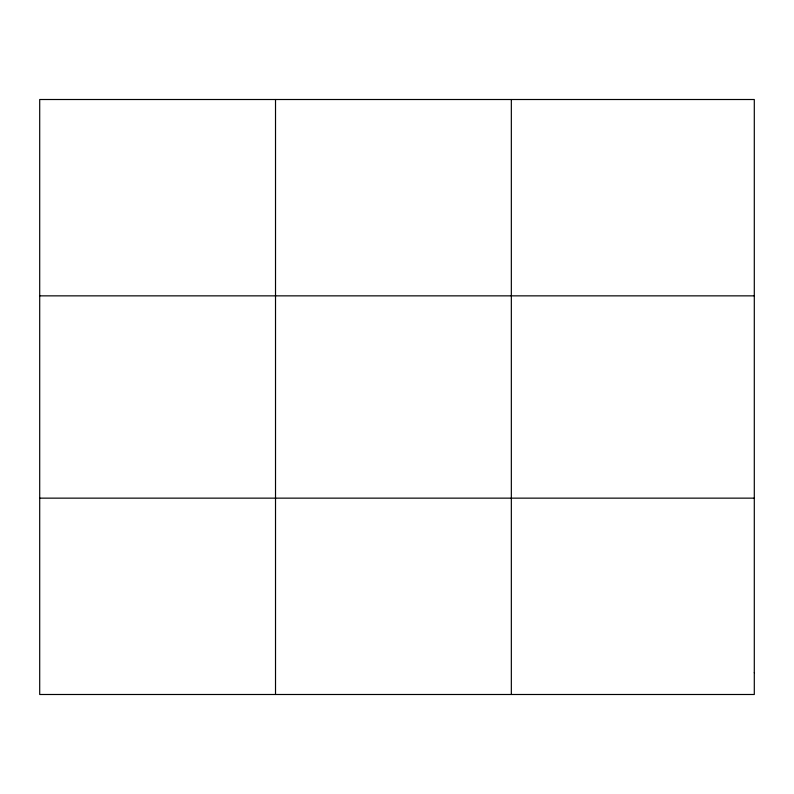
<?xml version="1.0" encoding="UTF-8"?>
<svg xmlns="http://www.w3.org/2000/svg" width="794" height="794" viewBox="0 0 794 794"><rect width="100%" height="100%" fill="white"/><g stroke="black" fill="none" stroke-linecap="round" stroke-linejoin="round"><path stroke-width="1.19" d="M275.518 99.508L275.518 694.492M511.336 99.508L511.336 694.492M39.7 295.854L754.3 295.854M39.7 498.146L754.3 498.146M754.3 672.677L754.3 694.492L39.7 694.492L39.7 99.508L754.3 99.508L754.3 672.677"/></g></svg>
